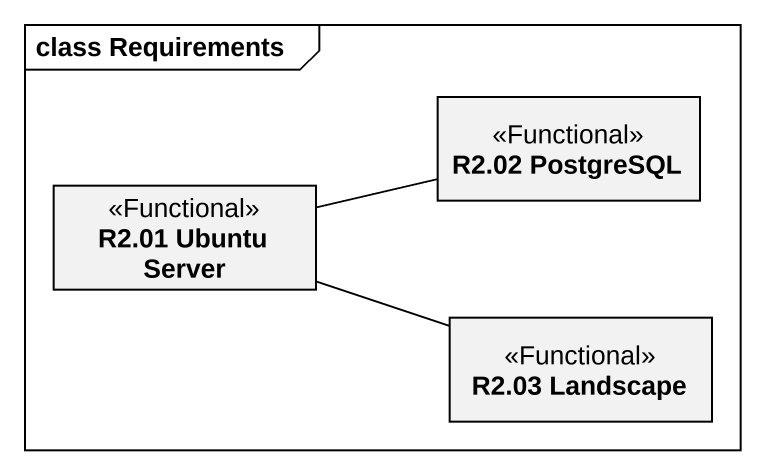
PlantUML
@startuml
mainframe class Requirements
hide circle
hide empty members
class "R2.02 PostgreSQL" as R2_02_PostgreSQL <<Functional>>
class "R2.01 Ubuntu Server" as R2_01_Ubuntu_Server <<Functional>>
class "R2.03 Landscape" as R2_03_Landscape <<Functional>>
R2_01_Ubuntu_Server -right- R2_02_PostgreSQL
R2_01_Ubuntu_Server -right- R2_03_Landscape
@enduml
